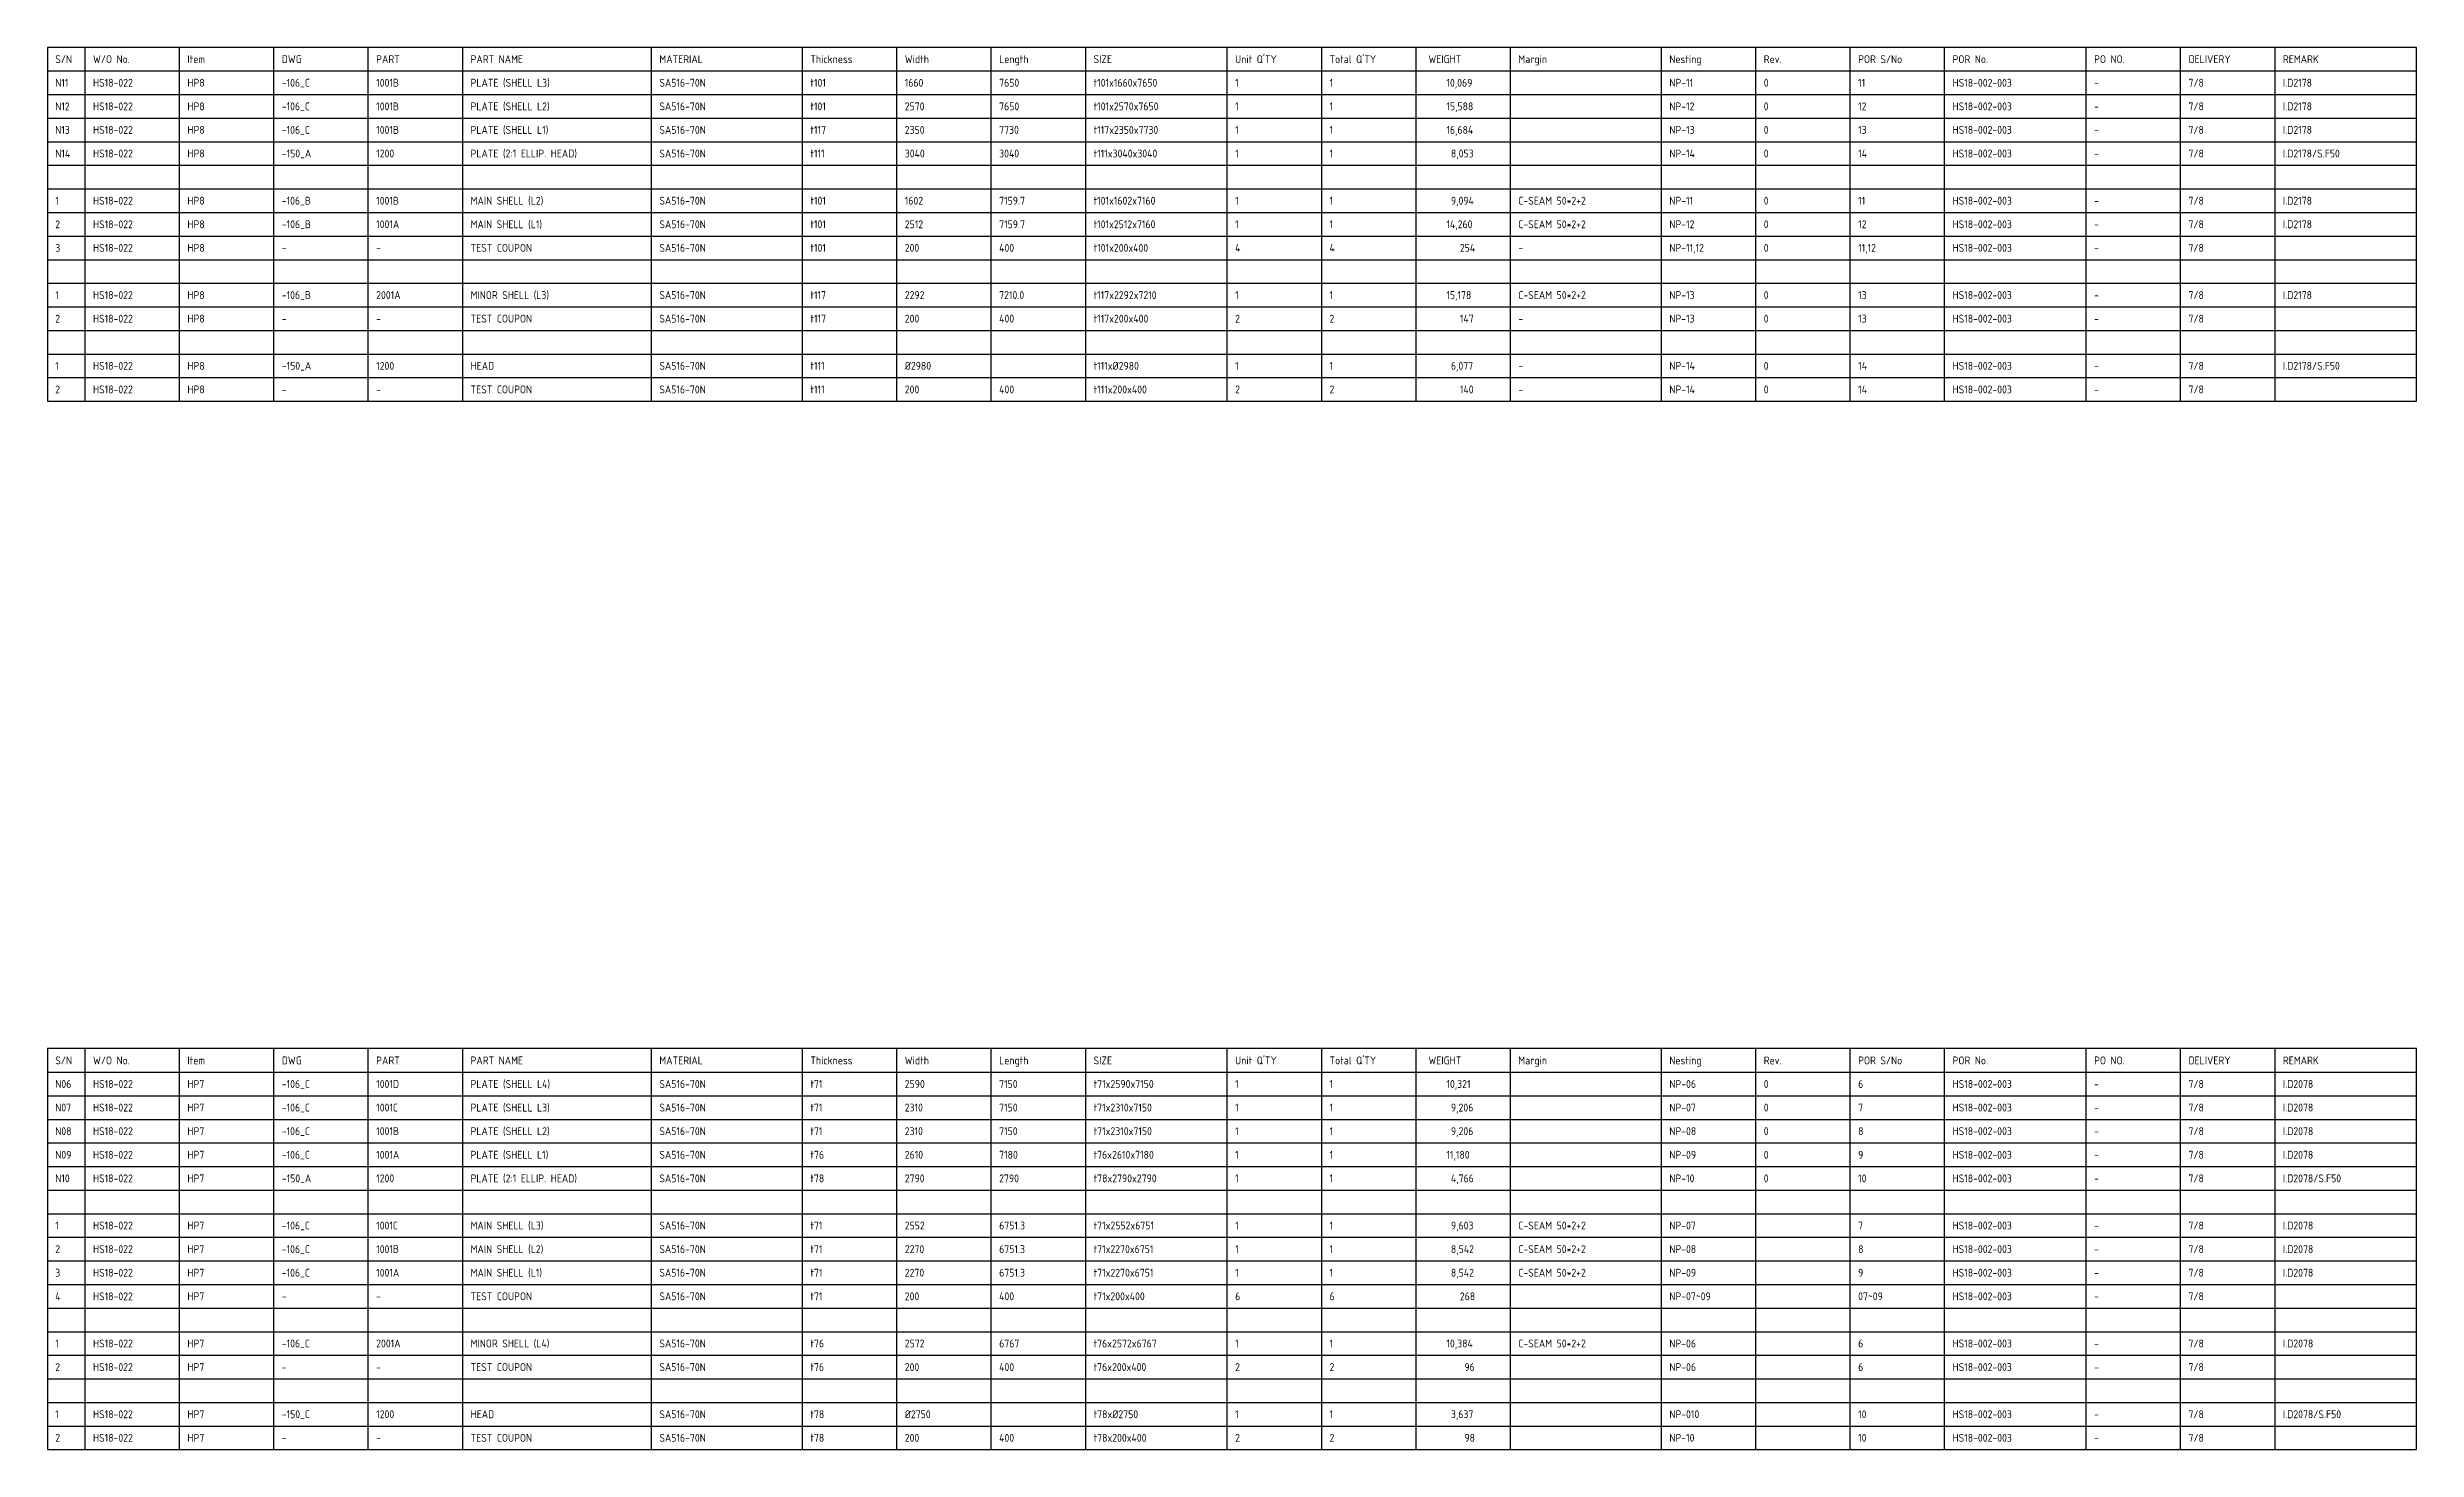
# Model space of a CAD drawing. Header units: millimetres. Extents: x -47360 to 661737, y -45870 to 354580.
# Drawn here: x -47360 to -2180, y 60000 to 86750 of the extents above; entities that cross this region are included whole.
import ezdxf

# ---------------------------------------------------------------- set-up
doc = ezdxf.new("R2010")
doc.units = ezdxf.units.MM
doc.header["$LTSCALE"] = 10
doc.layers.add('T', color=2, linetype='Continuous')
doc.styles.get("Standard").update_dxf_attribs({"font": 'isocp2.shx', "bigfont": 'whgtxt.shx'})

msp = doc.modelspace()

# ---------------------------------------------------------------- linework, layer by layer
for p, q in [((-46640, 80000), (-46640, 86750)), ((-44840, 80000), (-44840, 86750)), ((-43040, 80000), (-43040, 86750)), ((-41240, 80000), (-41240, 86750)), ((-39440, 80000), (-39440, 86750)), ((-35840, 80000), (-35840, 86750)), ((-32960, 80000), (-32960, 86750)), ((-31160, 80000), (-31160, 86750)), ((-29360, 80000), (-29360, 86750)), ((-27560, 80000), (-27560, 86750)), ((-24860, 80000), (-24860, 86750)), ((-23060, 80000), (-23060, 86750)), ((-21260, 80000), (-21260, 86750)), ((-19460, 80000), (-19460, 86750)), ((-16580, 80000), (-16580, 86750)), ((-14780, 80000), (-14780, 86750)), ((-12980, 80000), (-12980, 86750)), ((-11180, 80000), (-11180, 86750)), ((-8480, 80000), (-8480, 86750)), ((-6680, 80000), (-6680, 86750)), ((-4880, 80000), (-4880, 86750)), ((-47360, 86300), (-2180, 86300)), ((-47360, 85850), (-2180, 85850)), ((-47360, 85400), (-2180, 85400)), ((-47360, 84950), (-2180, 84950)), ((-47360, 84500), (-2180, 84500)), ((-47360, 84050), (-2180, 84050)), ((-47360, 83600), (-2180, 83600)), ((-47360, 83150), (-2180, 83150)), ((-47360, 82700), (-2180, 82700)), ((-47360, 82250), (-2180, 82250)), ((-47360, 81800), (-2180, 81800)), ((-47360, 81350), (-2180, 81350)), ((-47360, 80900), (-2180, 80900)), ((-47360, 80450), (-2180, 80450)), ((-46640, 60000), (-46640, 67650)), ((-44840, 60000), (-44840, 67650)), ((-43040, 60000), (-43040, 67650)), ((-41240, 60000), (-41240, 67650)), ((-39440, 60000), (-39440, 67650)), ((-35840, 60000), (-35840, 67650)), ((-32960, 60000), (-32960, 67650)), ((-31160, 60000), (-31160, 67650)), ((-29360, 60000), (-29360, 67650)), ((-27560, 60000), (-27560, 67650)), ((-24860, 60000), (-24860, 67650)), ((-23060, 60000), (-23060, 67650)), ((-21260, 60000), (-21260, 67650)), ((-19460, 60000), (-19460, 67650)), ((-16580, 60000), (-16580, 67650)), ((-14780, 60000), (-14780, 67650)), ((-12980, 60000), (-12980, 67650)), ((-11180, 60000), (-11180, 67650)), ((-8480, 60000), (-8480, 67650)), ((-6680, 60000), (-6680, 67650)), ((-4880, 60000), (-4880, 67650)), ((-47360, 67200), (-2180, 67200)), ((-47360, 66750), (-2180, 66750)), ((-47360, 66300), (-2180, 66300)), ((-47360, 65850), (-2180, 65850)), ((-47360, 65400), (-2180, 65400)), ((-47360, 64950), (-2180, 64950)), ((-47360, 64500), (-2180, 64500)), ((-47360, 64050), (-2180, 64050)), ((-47360, 63600), (-2180, 63600)), ((-47360, 63150), (-2180, 63150)), ((-47360, 62700), (-2180, 62700)), ((-47360, 62250), (-2180, 62250)), ((-47360, 61800), (-2180, 61800)), ((-47360, 61350), (-2180, 61350)), ((-47360, 60900), (-2180, 60900)), ((-47360, 60450), (-2180, 60450))]:
    msp.add_line(p, q)
for points in [[(-47360, 80000), (-2180, 80000), (-2180, 86750), (-47360, 86750), (-47360, 80000)], [(-47360, 60000), (-2180, 60000), (-2180, 67650), (-47360, 67650), (-47360, 60000)]]:
    msp.add_lwpolyline(points)

# ---------------------------------------------------------------- texts
at = {"layer": 'T'}
for s, p in [('S/N', (-47210, 86450)), ('W/O No.', (-46490, 86450)), ('Item', (-44690, 86450)), ('DWG', (-42890, 86450)), ('PART', (-41090, 86450)), ('PART NAME', (-39290, 86450)), ('MATERIAL', (-35690, 86450)), ('Thickness', (-32810, 86450)), ('Width', (-31010, 86450)), ('Length', (-29210, 86450)), ('SIZE', (-27410, 86450)), ("Unit Q'TY", (-24710, 86450)), ("Total Q'TY", (-22910, 86450)), (' WEIGHT ', (-21110, 86450)), ('Margin', (-19310, 86450)), ('Nesting', (-16430, 86450)), ('Rev. ', (-14630, 86450)), ('POR S/No', (-12830, 86450)), ('POR No.', (-11030, 86450)), ('PO NO.', (-8330, 86450)), ('DELIVERY', (-6530, 86450)), ('REMARK', (-4730, 86450)), ('N11', (-47210, 86000)), ('HS18-022', (-46490, 86000)), ('HP8', (-44690, 86000)), ('-106_C', (-42890, 86000)), ('1001B', (-41090, 86000)), ('PLATE (SHELL L3)', (-39290, 86000)), ('SA516-70N', (-35690, 86000)), ('t101', (-32810, 86000)), ('1660', (-31010, 86000)), ('7650', (-29210, 86000)), ('t101x1660x7650', (-27410, 86000)), ('1', (-24710, 86000)), ('1', (-22910, 86000)), ('     10,069 ', (-21110, 86000)), ('NP-11', (-16430, 86000)), ('0', (-14630, 86000)), ('11', (-12830, 86000)), ('HS18-002-003', (-11030, 86000)), ('-', (-8330, 86000)), ('7/8', (-6530, 86000)), ('I.D2178', (-4730, 86000)), ('N12', (-47210, 85550)), ('HS18-022', (-46490, 85550)), ('HP8', (-44690, 85550)), ('-106_C', (-42890, 85550)), ('1001B', (-41090, 85550)), ('PLATE (SHELL L2)', (-39290, 85550)), ('SA516-70N', (-35690, 85550)), ('t101', (-32810, 85550)), ('2570', (-31010, 85550)), ('7650', (-29210, 85550)), ('t101x2570x7650', (-27410, 85550)), ('1', (-24710, 85550)), ('1', (-22910, 85550)), ('     15,588 ', (-21110, 85550)), ('NP-12', (-16430, 85550)), ('0', (-14630, 85550)), ('12', (-12830, 85550)), ('HS18-002-003', (-11030, 85550)), ('-', (-8330, 85550)), ('7/8', (-6530, 85550)), ('I.D2178', (-4730, 85550)), ('N13', (-47210, 85100)), ('HS18-022', (-46490, 85100)), ('HP8', (-44690, 85100)), ('-106_C', (-42890, 85100)), ('1001B', (-41090, 85100)), ('PLATE (SHELL L1)', (-39290, 85100)), ('SA516-70N', (-35690, 85100)), ('t117', (-32810, 85100)), ('2350', (-31010, 85100)), ('7730', (-29210, 85100)), ('t117x2350x7730', (-27410, 85100)), ('1', (-24710, 85100)), ('1', (-22910, 85100)), ('     16,684 ', (-21110, 85100)), ('NP-13', (-16430, 85100)), ('0', (-14630, 85100)), ('13', (-12830, 85100)), ('HS18-002-003', (-11030, 85100)), ('-', (-8330, 85100)), ('7/8', (-6530, 85100)), ('I.D2178', (-4730, 85100)), ('N14', (-47210, 84650)), ('HS18-022', (-46490, 84650)), ('HP8', (-44690, 84650)), ('-150_A', (-42890, 84650)), ('1200', (-41090, 84650)), ('PLATE (2:1 ELLIP. HEAD)', (-39290, 84650)), ('SA516-70N', (-35690, 84650)), ('t111', (-32810, 84650)), ('3040', (-31010, 84650)), ('3040', (-29210, 84650)), ('t111x3040x3040', (-27410, 84650)), ('1', (-24710, 84650)), ('1', (-22910, 84650)), ('      8,053 ', (-21110, 84650)), ('NP-14', (-16430, 84650)), ('0', (-14630, 84650)), ('14', (-12830, 84650)), ('HS18-002-003', (-11030, 84650)), ('-', (-8330, 84650)), ('7/8', (-6530, 84650)), ('I.D2178/S.F50', (-4730, 84650)), ('1', (-47210, 83750)), ('HS18-022', (-46490, 83750)), ('HP8', (-44690, 83750)), ('-106_B', (-42890, 83750)), ('1001B', (-41090, 83750)), ('MAIN SHELL (L2)', (-39290, 83750)), ('SA516-70N', (-35690, 83750)), ('t101', (-32810, 83750)), ('1602', (-31010, 83750)), ('7159.7 ', (-29210, 83750)), ('t101x1602x7160', (-27410, 83750)), ('1', (-24710, 83750)), ('1', (-22910, 83750)), ('      9,094 ', (-21110, 83750)), ('C-SEAM 50*2+2', (-19310, 83750)), ('NP-11', (-16430, 83750)), ('0', (-14630, 83750)), ('11', (-12830, 83750)), ('HS18-002-003', (-11030, 83750)), ('-', (-8330, 83750)), ('7/8', (-6530, 83750)), ('I.D2178', (-4730, 83750)), ('2', (-47210, 83300)), ('HS18-022', (-46490, 83300)), ('HP8', (-44690, 83300)), ('-106_B', (-42890, 83300)), ('1001A', (-41090, 83300)), ('MAIN SHELL (L1)', (-39290, 83300)), ('SA516-70N', (-35690, 83300)), ('t101', (-32810, 83300)), ('2512', (-31010, 83300)), ('7159.7 ', (-29210, 83300)), ('t101x2512x7160', (-27410, 83300)), ('1', (-24710, 83300)), ('1', (-22910, 83300)), ('     14,260 ', (-21110, 83300)), ('C-SEAM 50*2+2', (-19310, 83300)), ('NP-12', (-16430, 83300)), ('0', (-14630, 83300)), ('12', (-12830, 83300)), ('HS18-002-003', (-11030, 83300)), ('-', (-8330, 83300)), ('7/8', (-6530, 83300)), ('I.D2178', (-4730, 83300)), ('3', (-47210, 82850)), ('HS18-022', (-46490, 82850)), ('HP8', (-44690, 82850)), ('-', (-42890, 82850)), ('-', (-41090, 82850)), ('TEST COUPON', (-39290, 82850)), ('SA516-70N', (-35690, 82850)), ('t101', (-32810, 82850)), ('200', (-31010, 82850)), ('400', (-29210, 82850)), ('t101x200x400', (-27410, 82850)), ('4', (-24710, 82850)), ('4', (-22910, 82850)), ('        254 ', (-21110, 82850)), ('-', (-19310, 82850)), ('NP-11,12', (-16430, 82850)), ('0', (-14630, 82850)), ('11,12', (-12830, 82850)), ('HS18-002-003', (-11030, 82850)), ('-', (-8330, 82850)), ('7/8', (-6530, 82850)), ('1', (-47210, 81950)), ('HS18-022', (-46490, 81950)), ('HP8', (-44690, 81950)), ('-106_B', (-42890, 81950)), ('2001A', (-41090, 81950)), ('MINOR SHELL (L3)', (-39290, 81950)), ('SA516-70N', (-35690, 81950)), ('t117', (-32810, 81950)), ('2292', (-31010, 81950)), ('7210.0 ', (-29210, 81950)), ('t117x2292x7210', (-27410, 81950)), ('1', (-24710, 81950)), ('1', (-22910, 81950)), ('     15,178 ', (-21110, 81950)), ('C-SEAM 50*2+2', (-19310, 81950)), ('NP-13', (-16430, 81950)), ('0', (-14630, 81950)), ('13', (-12830, 81950)), ('HS18-002-003', (-11030, 81950)), ('-', (-8330, 81950)), ('7/8', (-6530, 81950)), ('I.D2178', (-4730, 81950)), ('2', (-47210, 81500)), ('HS18-022', (-46490, 81500)), ('HP8', (-44690, 81500)), ('-', (-42890, 81500)), ('-', (-41090, 81500)), ('TEST COUPON', (-39290, 81500)), ('SA516-70N', (-35690, 81500)), ('t117', (-32810, 81500)), ('200', (-31010, 81500)), ('400', (-29210, 81500)), ('t117x200x400', (-27410, 81500)), ('2', (-24710, 81500)), ('2', (-22910, 81500)), ('        147 ', (-21110, 81500)), ('-', (-19310, 81500)), ('NP-13', (-16430, 81500)), ('0', (-14630, 81500)), ('13', (-12830, 81500)), ('HS18-002-003', (-11030, 81500)), ('-', (-8330, 81500)), ('7/8', (-6530, 81500)), ('1', (-47210, 80600)), ('HS18-022', (-46490, 80600)), ('HP8', (-44690, 80600)), ('-150_A', (-42890, 80600)), ('1200', (-41090, 80600)), ('HEAD', (-39290, 80600)), ('SA516-70N', (-35690, 80600)), ('t111', (-32810, 80600)), ('%%C2980', (-31010, 80600)), ('t111x%%C2980', (-27410, 80600)), ('1', (-24710, 80600)), ('1', (-22910, 80600)), ('      6,077 ', (-21110, 80600)), ('-', (-19310, 80600)), ('NP-14', (-16430, 80600)), ('0', (-14630, 80600)), ('14', (-12830, 80600)), ('HS18-002-003', (-11030, 80600)), ('-', (-8330, 80600)), ('7/8', (-6530, 80600)), ('I.D2178/S.F50', (-4730, 80600)), ('2', (-47210, 80150)), ('HS18-022', (-46490, 80150)), ('HP8', (-44690, 80150)), ('-', (-42890, 80150)), ('-', (-41090, 80150)), ('TEST COUPON', (-39290, 80150)), ('SA516-70N', (-35690, 80150)), ('t111', (-32810, 80150)), ('200', (-31010, 80150)), ('400', (-29210, 80150)), ('t111x200x400', (-27410, 80150)), ('2', (-24710, 80150)), ('2', (-22910, 80150)), ('        140 ', (-21110, 80150)), ('-', (-19310, 80150)), ('NP-14', (-16430, 80150)), ('0', (-14630, 80150)), ('14', (-12830, 80150)), ('HS18-002-003', (-11030, 80150)), ('-', (-8330, 80150)), ('7/8', (-6530, 80150)), ('S/N', (-47210, 67350)), ('W/O No.', (-46490, 67350)), ('Item', (-44690, 67350)), ('DWG', (-42890, 67350)), ('PART', (-41090, 67350)), ('PART NAME', (-39290, 67350)), ('MATERIAL', (-35690, 67350)), ('Thickness', (-32810, 67350)), ('Width', (-31010, 67350)), ('Length', (-29210, 67350)), ('SIZE', (-27410, 67350)), ("Unit Q'TY", (-24710, 67350)), ("Total Q'TY", (-22910, 67350)), (' WEIGHT ', (-21110, 67350)), ('Margin', (-19310, 67350)), ('Nesting', (-16430, 67350)), ('Rev. ', (-14630, 67350)), ('POR S/No', (-12830, 67350)), ('POR No.', (-11030, 67350)), ('PO NO.', (-8330, 67350)), ('DELIVERY', (-6530, 67350)), ('REMARK', (-4730, 67350)), ('N06', (-47210, 66900)), ('HS18-022', (-46490, 66900)), ('HP7', (-44690, 66900)), ('-106_C', (-42890, 66900)), ('1001D', (-41090, 66900)), ('PLATE (SHELL L4)', (-39290, 66900)), ('SA516-70N', (-35690, 66900)), ('t71', (-32810, 66900)), ('2590', (-31010, 66900)), ('7150', (-29210, 66900)), ('t71x2590x7150', (-27410, 66900)), ('1', (-24710, 66900)), ('1', (-22910, 66900)), ('     10,321 ', (-21110, 66900)), ('NP-06', (-16430, 66900)), ('0', (-14630, 66900)), ('6', (-12830, 66900)), ('HS18-002-003', (-11030, 66900)), ('-', (-8330, 66900)), ('7/8', (-6530, 66900)), ('I.D2078', (-4730, 66900)), ('N07', (-47210, 66450)), ('HS18-022', (-46490, 66450)), ('HP7', (-44690, 66450)), ('-106_C', (-42890, 66450)), ('1001C', (-41090, 66450)), ('PLATE (SHELL L3)', (-39290, 66450)), ('SA516-70N', (-35690, 66450)), ('t71', (-32810, 66450)), ('2310', (-31010, 66450)), ('7150', (-29210, 66450)), ('t71x2310x7150', (-27410, 66450)), ('1', (-24710, 66450)), ('1', (-22910, 66450)), ('      9,206 ', (-21110, 66450)), ('NP-07', (-16430, 66450)), ('0', (-14630, 66450)), ('7', (-12830, 66450)), ('HS18-002-003', (-11030, 66450)), ('-', (-8330, 66450)), ('7/8', (-6530, 66450)), ('I.D2078', (-4730, 66450)), ('N08', (-47210, 66000)), ('HS18-022', (-46490, 66000)), ('HP7', (-44690, 66000)), ('-106_C', (-42890, 66000)), ('1001B', (-41090, 66000)), ('PLATE (SHELL L2)', (-39290, 66000)), ('SA516-70N', (-35690, 66000)), ('t71', (-32810, 66000)), ('2310', (-31010, 66000)), ('7150', (-29210, 66000)), ('t71x2310x7150', (-27410, 66000)), ('1', (-24710, 66000)), ('1', (-22910, 66000)), ('      9,206 ', (-21110, 66000)), ('NP-08', (-16430, 66000)), ('0', (-14630, 66000)), ('8', (-12830, 66000)), ('HS18-002-003', (-11030, 66000)), ('-', (-8330, 66000)), ('7/8', (-6530, 66000)), ('I.D2078', (-4730, 66000)), ('N09', (-47210, 65550)), ('HS18-022', (-46490, 65550)), ('HP7', (-44690, 65550)), ('-106_C', (-42890, 65550)), ('1001A', (-41090, 65550)), ('PLATE (SHELL L1)', (-39290, 65550)), ('SA516-70N', (-35690, 65550)), ('t76', (-32810, 65550)), ('2610', (-31010, 65550)), ('7180', (-29210, 65550)), ('t76x2610x7180', (-27410, 65550)), ('1', (-24710, 65550)), ('1', (-22910, 65550)), ('     11,180 ', (-21110, 65550)), ('NP-09', (-16430, 65550)), ('0', (-14630, 65550)), ('9', (-12830, 65550)), ('HS18-002-003', (-11030, 65550)), ('-', (-8330, 65550)), ('7/8', (-6530, 65550)), ('I.D2078', (-4730, 65550)), ('N10', (-47210, 65100)), ('HS18-022', (-46490, 65100)), ('HP7', (-44690, 65100)), ('-150_A', (-42890, 65100)), ('1200', (-41090, 65100)), ('PLATE (2:1 ELLIP. HEAD)', (-39290, 65100)), ('SA516-70N', (-35690, 65100)), ('t78', (-32810, 65100)), ('2790', (-31010, 65100)), ('2790', (-29210, 65100)), ('t78x2790x2790', (-27410, 65100)), ('1', (-24710, 65100)), ('1', (-22910, 65100)), ('      4,766 ', (-21110, 65100)), ('NP-10', (-16430, 65100)), ('0', (-14630, 65100)), ('10', (-12830, 65100)), ('HS18-002-003', (-11030, 65100)), ('-', (-8330, 65100)), ('7/8', (-6530, 65100)), ('I.D2078/S.F50', (-4730, 65100)), ('1', (-47210, 64200)), ('HS18-022', (-46490, 64200)), ('HP7', (-44690, 64200)), ('-106_C', (-42890, 64200)), ('1001C', (-41090, 64200)), ('MAIN SHELL (L3)', (-39290, 64200)), ('SA516-70N', (-35690, 64200)), ('t71', (-32810, 64200)), ('2552 ', (-31010, 64200)), ('6751.3 ', (-29210, 64200)), ('t71x2552x6751', (-27410, 64200)), ('1', (-24710, 64200)), ('1', (-22910, 64200)), ('      9,603 ', (-21110, 64200)), ('C-SEAM 50*2+2', (-19310, 64200)), ('NP-07', (-16430, 64200)), ('7', (-12830, 64200)), ('HS18-002-003', (-11030, 64200)), ('-', (-8330, 64200)), ('7/8', (-6530, 64200)), ('I.D2078', (-4730, 64200)), ('2', (-47210, 63750)), ('HS18-022', (-46490, 63750)), ('HP7', (-44690, 63750)), ('-106_C', (-42890, 63750)), ('1001B', (-41090, 63750)), ('MAIN SHELL (L2)', (-39290, 63750)), ('SA516-70N', (-35690, 63750)), ('t71', (-32810, 63750)), ('2270 ', (-31010, 63750)), ('6751.3 ', (-29210, 63750)), ('t71x2270x6751', (-27410, 63750)), ('1', (-24710, 63750)), ('1', (-22910, 63750)), ('      8,542 ', (-21110, 63750)), ('C-SEAM 50*2+2', (-19310, 63750)), ('NP-08', (-16430, 63750)), ('8', (-12830, 63750)), ('HS18-002-003', (-11030, 63750)), ('-', (-8330, 63750)), ('7/8', (-6530, 63750)), ('I.D2078', (-4730, 63750)), ('3', (-47210, 63300)), ('HS18-022', (-46490, 63300)), ('HP7', (-44690, 63300)), ('-106_C', (-42890, 63300)), ('1001A', (-41090, 63300)), ('MAIN SHELL (L1)', (-39290, 63300)), ('SA516-70N', (-35690, 63300)), ('t71', (-32810, 63300)), ('2270 ', (-31010, 63300)), ('6751.3 ', (-29210, 63300)), ('t71x2270x6751', (-27410, 63300)), ('1', (-24710, 63300)), ('1', (-22910, 63300)), ('      8,542 ', (-21110, 63300)), ('C-SEAM 50*2+2', (-19310, 63300)), ('NP-09', (-16430, 63300)), ('9', (-12830, 63300)), ('HS18-002-003', (-11030, 63300)), ('-', (-8330, 63300)), ('7/8', (-6530, 63300)), ('I.D2078', (-4730, 63300)), ('4', (-47210, 62850)), ('HS18-022', (-46490, 62850)), ('HP7', (-44690, 62850)), ('-', (-42890, 62850)), ('-', (-41090, 62850)), ('TEST COUPON', (-39290, 62850)), ('SA516-70N', (-35690, 62850)), ('t71', (-32810, 62850)), ('200', (-31010, 62850)), ('400', (-29210, 62850)), ('t71x200x400', (-27410, 62850)), ('6', (-24710, 62850)), ('6', (-22910, 62850)), ('        268 ', (-21110, 62850)), ('NP-07~09', (-16430, 62850)), ('07~09', (-12830, 62850)), ('HS18-002-003', (-11030, 62850)), ('-', (-8330, 62850)), ('7/8', (-6530, 62850)), ('1', (-47210, 61950)), ('HS18-022', (-46490, 61950)), ('HP7', (-44690, 61950)), ('-106_C', (-42890, 61950)), ('2001A', (-41090, 61950)), ('MINOR SHELL (L4)', (-39290, 61950)), ('SA516-70N', (-35690, 61950)), ('t76', (-32810, 61950)), ('2572 ', (-31010, 61950)), ('6767 ', (-29210, 61950)), ('t76x2572x6767', (-27410, 61950)), ('1', (-24710, 61950)), ('1', (-22910, 61950)), ('     10,384 ', (-21110, 61950)), ('C-SEAM 50*2+2', (-19310, 61950)), ('NP-06', (-16430, 61950)), ('6', (-12830, 61950)), ('HS18-002-003', (-11030, 61950)), ('-', (-8330, 61950)), ('7/8', (-6530, 61950)), ('I.D2078', (-4730, 61950)), ('2', (-47210, 61500)), ('HS18-022', (-46490, 61500)), ('HP7', (-44690, 61500)), ('-', (-42890, 61500)), ('-', (-41090, 61500)), ('TEST COUPON', (-39290, 61500)), ('SA516-70N', (-35690, 61500)), ('t76', (-32810, 61500)), ('200', (-31010, 61500)), ('400', (-29210, 61500)), ('t76x200x400', (-27410, 61500)), ('2', (-24710, 61500)), ('2', (-22910, 61500)), ('         96 ', (-21110, 61500)), ('NP-06', (-16430, 61500)), ('6', (-12830, 61500)), ('HS18-002-003', (-11030, 61500)), ('-', (-8330, 61500)), ('7/8', (-6530, 61500)), ('1', (-47210, 60600)), ('HS18-022', (-46490, 60600)), ('HP7', (-44690, 60600)), ('-150_C', (-42890, 60600)), ('1200', (-41090, 60600)), ('HEAD', (-39290, 60600)), ('SA516-70N', (-35690, 60600)), ('t78', (-32810, 60600)), ('%%C2750', (-31010, 60600)), ('t78x%%C2750', (-27410, 60600)), ('1', (-24710, 60600)), ('1', (-22910, 60600)), ('      3,637 ', (-21110, 60600)), ('NP-010', (-16430, 60600)), ('10', (-12830, 60600)), ('HS18-002-003', (-11030, 60600)), ('-', (-8330, 60600)), ('7/8', (-6530, 60600)), ('I.D2078/S.F50', (-4730, 60600)), ('2', (-47210, 60150)), ('HS18-022', (-46490, 60150)), ('HP7', (-44690, 60150)), ('-', (-42890, 60150)), ('-', (-41090, 60150)), ('TEST COUPON', (-39290, 60150)), ('SA516-70N', (-35690, 60150)), ('t78', (-32810, 60150)), ('200', (-31010, 60150)), ('400', (-29210, 60150)), ('t78x200x400', (-27410, 60150)), ('2', (-24710, 60150)), ('2', (-22910, 60150)), ('         98 ', (-21110, 60150)), ('NP-10', (-16430, 60150)), ('10', (-12830, 60150)), ('HS18-002-003', (-11030, 60150)), ('-', (-8330, 60150)), ('7/8', (-6530, 60150))]:
    msp.add_text(s, height=150, dxfattribs=at).set_placement(p)

doc.saveas('drawing.dxf')
